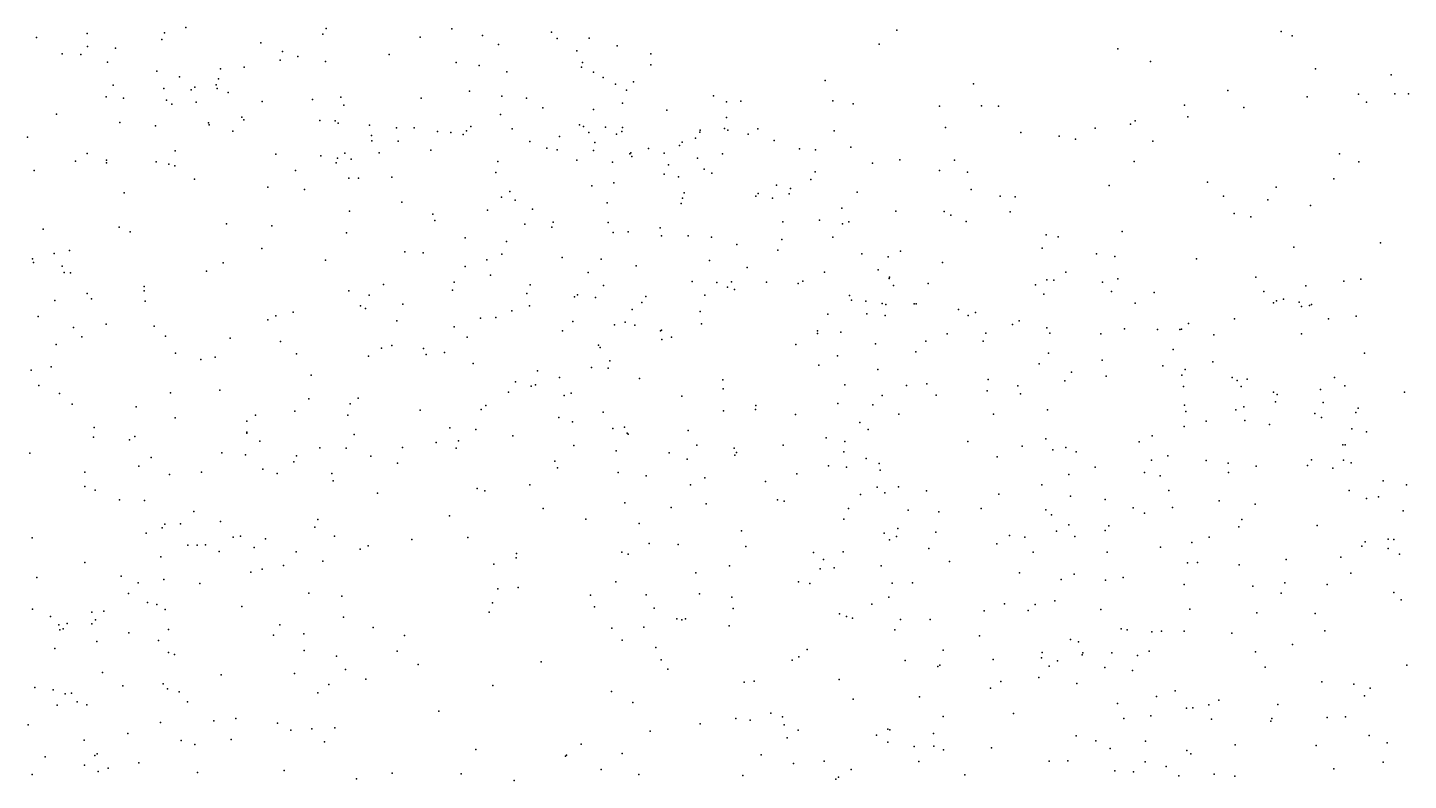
# Model space of a CAD drawing. Header units: metres. Extents: x -25 to 25, y -27.8 to 27.8.
# Drawn here: x -1.74 to -0.194, y 2.561 to 3.404 of the extents above; entities that cross this region are included whole.
import ezdxf

# ---------------------------------------------------------------- set-up
doc = ezdxf.new("R2010")
doc.units = ezdxf.units.M

msp = doc.modelspace()

# ---------------------------------------------------------------- linework, layer by layer
for p in [(-1.5623, 3.4044, 14.6429), (-1.4053, 3.4033, 15.6054), (-1.2647, 3.403, 27.2045), (-0.7667, 3.4014, -21.9542), (-0.3363, 3.3999, 1.9597), (-1.7294, 3.3934, 28.1119), (-1.6729, 3.3978, 13.9841), (-1.5892, 3.3912, 16.7708), (-1.5864, 3.3984, 14.5154), (-1.4786, 3.3874, 17.1277), (-1.4092, 3.3971, 14.8191), (-1.3003, 3.3937, 15.5696), (-1.2303, 3.3954, 15.476), (-1.2125, 3.3855, 15.0139), (-1.153, 3.3993, 26.8858), (-1.1468, 3.3923, 15.1957), (-1.1111, 3.3925, 26.1347), (-0.7865, 3.3859, -22.1679), (-0.3242, 3.3953, -3.3129), (-1.7009, 3.375, 15.6644), (-1.6799, 3.3743, 24.5389), (-1.6726, 3.3834, 25.1782), (-1.641, 3.3815, 17.5677), (-1.4543, 3.3776, 27.6367), (-1.4371, 3.3719, 14.7073), (-1.335, 3.3741, 27.3007), (-1.1249, 3.3783, 15.2864), (-1.0796, 3.3839, 25.5645), (-1.042, 3.375, 26.3199), (-0.5192, 3.3806, 27.8721), (-1.65, 3.3658, 16.5838), (-1.595, 3.3558, 27.8678), (-1.5237, 3.3583, 24.6406), (-1.4973, 3.3602, 14.5995), (-1.4568, 3.3678, -10.7109), (-1.406, 3.3666, 27.4985), (-1.2598, 3.3655, 24.9056), (-1.2342, 3.3619, 14.9112), (-1.2033, 3.355, 25.0022), (-1.1195, 3.3601, 27.1943), (-1.1183, 3.3654, 15.1198), (-1.1062, 3.3544, 25.9817), (-1.0418, 3.3628, 26.6211), (-0.4829, 3.3666, 23.4917), (-0.2981, 3.3581, -3.0816), (-1.6438, 3.3399, 13.8766), (-1.5696, 3.3492, 14.2903), (-1.5283, 3.3402, 14.4554), (-1.5258, 3.347, 6.9369), (-1.0953, 3.3484, 25.6878), (-1.0817, 3.3409, 25.4199), (-1.0614, 3.3435, 15.2014), (-0.8468, 3.3451, -20.7645), (-0.6809, 3.3415, 14.2111), (-0.2134, 3.3516, 16.2557), (-1.6514, 3.3267, 18.3421), (-1.6322, 3.3254, 15.7417), (-1.587, 3.3362, 13.9903), (-1.584, 3.3233, 17.98), (-1.5563, 3.3347, 14.1678), (-1.5522, 3.3376, 27.7551), (-1.5272, 3.3363, 15.7403), (-1.5151, 3.3319, 13.6151), (-1.4207, 3.3239, 16.7592), (-1.3888, 3.3264, 27.3598), (-1.2989, 3.3253, 14.7246), (-1.2451, 3.3331, 15.6421), (-1.2087, 3.3277, 17.1233), (-1.1812, 3.3253, 3.7336), (-1.0692, 3.3344, 15.3685), (-0.9718, 3.3279, -21.4673), (-0.3961, 3.3338, 23.9684), (-0.3073, 3.3267, 27.9372), (-0.2501, 3.3299, 1.6991), (-0.2093, 3.3302, 22.6749), (-0.1941, 3.3303, 16.4597), (-1.7073, 3.3074, 27.9659), (-1.578, 3.3186, 3.6902), (-1.551, 3.3208, 14.0791), (-1.4769, 3.3217, 17.4842), (-1.3857, 3.3177, 14.6077), (-1.2102, 3.3072, 16.7281), (-1.1629, 3.3144, 14.8591), (-1.1062, 3.3128, 25.8709), (-1.0736, 3.3196, 26.0888), (-1.0242, 3.3118, 26.1724), (-0.9574, 3.3214, 16.701), (-0.9412, 3.3221, 17.1293), (-0.8383, 3.3225, 14.1553), (-0.8155, 3.319, 16.6124), (-0.719, 3.3164, 27.7228), (-0.672, 3.3168, 16.499), (-0.653, 3.3165, 16.8777), (-0.4447, 3.3175, 24.3975), (-0.3783, 3.3151, 24.2511), (-0.241, 3.321, -3.7656), (-1.6363, 3.298, 16.3057), (-1.5962, 3.2944, 13.8127), (-1.5369, 3.2976, 16.4371), (-1.5364, 3.2957, 18.4527), (-1.4996, 3.3041, 13.9816), (-1.4974, 3.3013, 27.5659), (-1.4125, 3.3004, 14.2399), (-1.3951, 3.3001, 24.9224), (-1.3918, 3.2975, 14.3299), (-1.3569, 3.295, 14.4073), (-1.3265, 3.2922, 14.0711), (-1.3067, 3.2922, 14.2125), (-1.2436, 3.2936, 14.6405), (-1.122, 3.2954, 15.581), (-1.1175, 3.2936, 14.1079), (-1.0928, 3.2928, 25.7593), (-1.0736, 3.2925, 26.7639), (-0.9573, 3.3039, -20.9993), (-0.7121, 3.2926, 17.1764), (-0.5445, 3.2919, 2.5348), (-0.5052, 3.2962, 14.2878), (-0.4998, 3.3001, 16.8119), (-0.441, 3.3046, 16.3837), (-1.7395, 3.2816, 25.4603), (-1.51, 3.2886, 13.8646), (-1.3545, 3.2836, 27.2133), (-1.3541, 3.2775, 18.1408), (-1.3247, 3.2773, 16.5666), (-1.2809, 3.2881, 13.9838), (-1.2659, 3.2869, 14.356), (-1.252, 3.2848, 14.47), (-1.2484, 3.2887, 17.3799), (-1.1971, 3.291, 14.2267), (-1.1773, 3.2769, 26.9694), (-1.1441, 3.2826, 14.6431), (-1.1114, 3.2869, 14.3172), (-1.0804, 3.2852, 25.4919), (-1.0743, 3.2879, 17.2941), (-0.9921, 3.2807, 14.0816), (-0.987, 3.2872, 26.627), (-0.9869, 3.2895, 15.2378), (-0.9595, 3.2914, 26.4084), (-0.9558, 3.2895, 14.1219), (-0.9329, 3.285, 14.2081), (-0.9221, 3.2909, 24.6584), (-0.9041, 3.2778, 17.2869), (-0.8369, 3.2887, 16.3988), (-0.628, 3.287, 3.1906), (-0.585, 3.283, 17.0569), (-0.5665, 3.2794, 2.7145), (-0.4803, 3.2771, 2.1729), (-1.6728, 3.2634, 6.8167), (-1.5742, 3.2664, 24.6072), (-1.4616, 3.2628, 27.3875), (-1.4113, 3.2609, 17.7267), (-1.3845, 3.2638, 13.809), (-1.3461, 3.2641, 18.3432), (-1.2882, 3.2671, 13.8514), (-1.1585, 3.2695, 15.6604), (-1.1468, 3.2676, -22.5874), (-1.1062, 3.2666, 25.238), (-1.1047, 3.2756, 14.5025), (-1.0656, 3.2629, 14.5824), (-1.0645, 3.2642, 14.6732), (-1.0446, 3.269, 14.8339), (-1.0271, 3.2638, 14.4663), (-1.0098, 3.2725, 16.4558), (-1.0068, 3.2761, 13.947), (-0.9618, 3.2632, 15.0899), (-0.8756, 3.2685, 13.967), (-0.8578, 3.2677, 14.3066), (-0.8181, 3.2705, 14.162), (-0.2711, 3.2631, 22.891), (-1.686, 3.2549, 27.8483), (-1.6512, 3.2558, 13.6725), (-1.6511, 3.2531, 24.5559), (-1.5957, 3.2539, 18.5994), (-1.5814, 3.2514, 25.1681), (-1.5746, 3.2496, 7.262), (-1.3943, 3.2531, 3.7265), (-1.3925, 3.2581, 15.7949), (-1.3773, 3.257, -22.6906), (-1.2133, 3.2546, 13.8096), (-1.1247, 3.256, 26.9072), (-1.0848, 3.2538, 25.6369), (-1.0631, 3.2601, 26.0043), (-1.0222, 3.2508, 26.0807), (-0.9897, 3.2582, 14.9305), (-0.9822, 3.2458, 14.5994), (-0.7937, 3.2526, 3.6614), (-0.7632, 3.2562, 14.0683), (-0.7022, 3.256, -11.2218), (-0.5011, 3.2543, 16.1143), (-0.2494, 3.254, -2.7233), (-1.732, 3.2443, 24.5255), (-1.5528, 3.2348, 15.8463), (-1.4397, 3.2443, 24.7046), (-1.3799, 3.2358, 16.36), (-1.369, 3.2357, 13.7041), (-1.3319, 3.2369, 27.1383), (-1.2155, 3.2421, 16.4318), (-1.0834, 3.2307, 25.4121), (-1.0271, 3.2401, 13.7984), (-1.0111, 3.2374, 17.4397), (-0.9736, 3.2415, 26.1672), (-0.863, 3.2344, 16.1664), (-0.8581, 3.2428, 14.4275), (-0.719, 3.2445, 14.2126), (-0.6877, 3.2425, 24.6093), (-0.4189, 3.2313, 23.4274), (-0.2775, 3.235, 15.9269), (-1.6315, 3.2193, 27.6752), (-1.4707, 3.2257, 25.0526), (-1.4297, 3.2232, 27.251), (-1.209, 3.2147, 24.9958), (-1.1999, 3.221, 17.5176), (-1.1079, 3.2273, 13.7376), (-1.0045, 3.2193, 15.5298), (-0.9243, 3.2157, -11.1584), (-0.922, 3.2186, 15.4218), (-0.9014, 3.2281, 14.6254), (-0.887, 3.2181, 15.2743), (-0.8855, 3.2242, 15.1277), (-0.811, 3.22, 13.8231), (-0.6836, 3.223, 14.3282), (-0.6509, 3.2157, 14.0284), (-0.6341, 3.215, 14.1217), (-0.529, 3.2276, 17.2144), (-0.4012, 3.2156, 17.0727), (-0.3421, 3.2259, -3.221), (-1.3207, 3.2089, 15.8277), (-1.2249, 3.1999, 18.0011), (-1.1937, 3.2111, 15.7366), (-1.1746, 3.2012, 13.6667), (-1.0908, 3.2083, 25.3175), (-1.0079, 3.2075, 3.7382), (-1.0065, 3.2135, 13.7159), (-0.9057, 3.2134, 14.7949), (-0.8283, 3.2022, 14.5739), (-0.3513, 3.2117, -3.4323), (-0.3035, 3.2051, 24.1211), (-1.5168, 3.1847, 27.3889), (-1.3791, 3.1987, 24.7744), (-1.2859, 3.1956, 24.8791), (-1.2839, 3.1884, 24.929), (-1.1829, 3.1844, 18.3809), (-1.1513, 3.1865, 26.9532), (-1.0898, 3.1862, 15.7024), (-0.8942, 3.1869, 26.431), (-0.8532, 3.1888, 14.9782), (-0.8273, 3.1848, -21.7947), (-0.8202, 3.1868, 14.6693), (-0.7679, 3.1989, -20.9921), (-0.7136, 3.1983, 14.4253), (-0.7061, 3.1944, 3.5001), (-0.689, 3.1871, 13.8091), (-0.6398, 3.1982, 13.9214), (-0.389, 3.1964, 1.8298), (-0.3705, 3.1925, -20.7051), (-1.7222, 3.1787, 15.8693), (-1.6369, 3.1811, 15.8781), (-1.6249, 3.1758, 13.5731), (-1.4663, 3.1825, 18.6561), (-1.3827, 3.1745, 27.1838), (-1.2496, 3.1688, 17.8191), (-1.1528, 3.1811, 18.1487), (-1.0842, 3.1748, 25.7394), (-1.0672, 3.1756, 26.8751), (-1.0317, 3.1803, 13.6345), (-1.03, 3.1713, 25.9689), (-1.0001, 3.1711, 26.7904), (-0.9741, 3.1696, 16.0419), (-0.8382, 3.1698, 13.6582), (-0.5996, 3.1724, 14.2955), (-0.5862, 3.17, 13.988), (-0.5144, 3.176, 27.8019), (-1.6925, 3.1548, 26.0306), (-1.4773, 3.1572, 27.2791), (-1.3172, 3.1532, 27.1308), (-1.2034, 3.1647, 16.1511), (-0.9458, 3.1614, 13.5995), (-0.8998, 3.1553, 26.5774), (-0.8954, 3.1672, 27.5258), (-0.7625, 3.1541, 15.9399), (-0.6038, 3.1575, 13.856), (-0.3223, 3.1585, 24.3566), (-0.2252, 3.1634, -11.377), (-1.7341, 3.1454, 13.5099), (-1.7331, 3.1413, 18.8246), (-1.7096, 3.1514, 27.7432), (-1.5206, 3.141, 15.9176), (-1.4062, 3.144, 13.5439), (-1.2967, 3.152, 13.5612), (-1.2256, 3.1443, 3.7479), (-1.2088, 3.1505, 15.8052), (-1.1412, 3.1468, 13.5482), (-1.0975, 3.1452, 13.9687), (-1.0583, 3.1375, 25.8781), (-0.9765, 3.1436, 15.6351), (-0.8059, 3.1511, 15.1817), (-0.7763, 3.1476, 17.4986), (-0.7154, 3.1414, 27.6741), (-0.5432, 3.1511, 14.0826), (-0.5228, 3.1481, -11.2721), (-0.4312, 3.1456, 15.8555), (-1.701, 3.1371, 24.5392), (-1.6985, 3.1302, 25.4827), (-1.6916, 3.1299, 15.9163), (-1.5394, 3.1317, 26.2841), (-1.2498, 3.1368, 24.937), (-1.2213, 3.1272, 13.5099), (-1.112, 3.1302, 24.862), (-0.9342, 3.1358, -22.3831), (-0.8477, 3.1305, 24.7457), (-0.7875, 3.1333, 15.0783), (-0.7753, 3.1234, 14.8991), (-0.7748, 3.1249, 14.8141), (-0.5986, 3.122, 2.9182), (-0.5774, 3.1305, 17.4193), (-0.5193, 3.1232, 14.2516), (-0.3649, 3.1249, 17.2233), (-0.2474, 3.1227, 17.0841), (-1.673, 3.1068, 27.569), (-1.6092, 3.1096, 13.4806), (-1.6091, 3.1143, 27.4516), (-1.3798, 3.1098, 15.9195), (-1.3412, 3.1168, 16.0071), (-1.264, 3.1104, 26.6304), (-1.2622, 3.1193, 13.7755), (-1.1809, 3.1068, 15.9594), (-1.177, 3.1162, 27.0204), (-1.0951, 3.1157, 12.9771), (-0.9958, 3.12, 13.4768), (-0.968, 3.1188, 26.0391), (-0.956, 3.1139, 13.1741), (-0.9516, 3.1197, 12.8892), (-0.9485, 3.1113, 13.3385), (-0.9124, 3.1193, 13.4897), (-0.8772, 3.1178, 12.9342), (-0.8718, 3.1204, 13.0982), (-0.7704, 3.1156, 14.9867), (-0.7317, 3.118, 13.582), (-0.6115, 3.1165, 15.839), (-0.5908, 3.1215, 2.5453), (-0.5364, 3.1194, 2.2591), (-0.5265, 3.1088, 13.851), (-0.4787, 3.1076, 14.0384), (-0.3559, 3.109, -3.5688), (-0.3087, 3.1153, -2.8737), (-0.2662, 3.1204, 23.9975), (-1.709, 3.0988, 13.491), (-1.6681, 3.1007, 6.7089), (-1.6078, 3.0981, 24.5951), (-1.3668, 3.0927, 24.7984), (-1.3571, 3.1047, 13.4674), (-1.3194, 3.0946, 13.6287), (-1.1779, 3.0927, 12.9273), (-1.1275, 3.1028, 12.8355), (-1.1239, 3.105, 13.3857), (-1.1038, 3.1022, 13.1774), (-1.0521, 3.0965, 15.7559), (-1.0476, 3.1032, 13.3345), (-0.9816, 3.1049, 17.6213), (-0.8197, 3.1043, 15.4509), (-0.8175, 3.0991, 13.1917), (-0.8014, 3.0981, 13.4038), (-0.7831, 3.0954, 12.9199), (-0.779, 3.0943, 13.32), (-0.7471, 3.0949, 13.1329), (-0.7449, 3.0951, 13.4745), (-0.602, 3.106, 14.4954), (-0.4998, 3.0959, 14.3325), (-0.3452, 3.0962, 14.514), (-0.3417, 3.0985, -3.0358), (-0.3339, 3.1002, 23.4686), (-0.3165, 3.0968, 23.6358), (-0.3138, 3.0921, 1.6069), (-0.3047, 3.0932, -2.535), (-0.3025, 3.0945, -3.7711), (-1.7276, 3.0809, 27.6897), (-1.4706, 3.0771, 18.7828), (-1.4618, 3.0817, 13.3968), (-1.4424, 3.0857, 26.4209), (-1.3612, 3.0899, 27.1994), (-1.3262, 3.0759, 13.3522), (-1.2326, 3.0792, 15.8794), (-1.2156, 3.0797, 12.8159), (-1.1976, 3.0871, 13.3073), (-1.0629, 3.0888, 12.7107), (-0.9869, 3.0866, 26.8532), (-0.844, 3.0834, 12.7272), (-0.8002, 3.0838, -22.0385), (-0.7797, 3.0819, 12.7902), (-0.6975, 3.0886, 13.3699), (-0.6867, 3.082, 12.9615), (-0.6786, 3.0853, 13.223), (-0.6298, 3.076, 13.1348), (-0.3886, 3.0782, -3.1898), (-0.2836, 3.0784, 23.2948), (-0.2526, 3.0811, 24.2394), (-1.688, 3.0686, 13.4368), (-1.6517, 3.0723, 15.9459), (-1.598, 3.0702, 25.3385), (-1.2621, 3.0692, 13.2251), (-1.141, 3.0648, 25.1278), (-1.1294, 3.0753, 12.64), (-1.0825, 3.0715, 25.6563), (-1.0708, 3.0746, 17.7939), (-1.0597, 3.071, 25.8226), (-1.0312, 3.0648, 27.2205), (-1.03, 3.0657, 18.1552), (-0.9852, 3.0726, 15.706), (-0.8556, 3.065, 26.5674), (-0.8556, 3.0617, -21.3615), (-0.8294, 3.0632, 12.6312), (-0.7104, 3.0616, 14.874), (-0.6669, 3.0622, 14.7172), (-0.6371, 3.0718, 3.3304), (-0.5986, 3.0683, 13.2554), (-0.5953, 3.0624, 13.0578), (-0.5385, 3.0616, 13.4752), (-0.512, 3.067, 13.6145), (-0.4748, 3.0662, 13.6922), (-0.45, 3.0663, 14.266), (-0.4479, 3.0666, 13.8212), (-0.4401, 3.073, 13.9198), (-0.4119, 3.0602, -3.372), (-0.3138, 3.0614, -2.384), (-1.7074, 3.0495, 15.7632), (-1.6789, 3.0581, 27.4972), (-1.5853, 3.059, 6.9613), (-1.5129, 3.0565, 3.7818), (-1.4566, 3.0529, 24.7086), (-1.3435, 3.0455, 12.8964), (-1.3318, 3.0483, 15.8406), (-1.2963, 3.0449, 15.9273), (-1.2477, 3.0579, 12.7116), (-1.1007, 3.0486, 26.9883), (-1.0985, 3.0462, 18.5195), (-1.0296, 3.0553, 26.9248), (-1.0187, 3.0579, 12.5661), (-0.8797, 3.0494, 26.1618), (-0.7905, 3.0503, 15.6808), (-0.7341, 3.0531, 15.259), (-0.6699, 3.0532, 12.765), (-1.5741, 3.0399, 13.3665), (-1.5457, 3.0327, 15.9692), (-1.5297, 3.0354, 24.6559), (-1.4386, 3.0392, 13.3145), (-1.3579, 3.0364, 13.1191), (-1.2934, 3.0382, 27.1543), (-1.2729, 3.0404, 12.6329), (-1.088, 3.0313, 25.5554), (-0.8331, 3.0369, 12.5475), (-0.7452, 3.0415, 12.6214), (-0.5968, 3.0397, 2.676), (-0.5367, 3.0321, 14.5324), (-0.4573, 3.0441, 13.502), (-0.4129, 3.0302, 13.6324), (-0.2434, 3.0399, 17.3485), (-1.7356, 3.0208, 27.6087), (-1.7131, 3.0245, 25.8819), (-1.4223, 3.0151, 15.9635), (-1.2409, 3.0281, 24.9635), (-1.1688, 3.0199, 12.2736), (-1.1084, 3.0236, 3.7641), (-1.0899, 3.0232, 26.9064), (-0.8541, 3.0263, 26.6453), (-0.7878, 3.0216, 17.681), (-0.6075, 3.028, 24.7256), (-0.571, 3.0185, 15.5992), (-0.5324, 3.0141, 12.8587), (-0.4689, 3.0256, 14.4351), (-0.4476, 3.0151, 17.5253), (-0.4438, 3.0215, 13.1326), (-1.7271, 3.0035, 15.9586), (-1.5245, 2.9984, 13.2987), (-1.1933, 3.0078, 25.0419), (-1.176, 3.0027, 24.9887), (-1.171, 3.0043, 12.0735), (-1.1441, 3.0124, 12.4551), (-1.0547, 3.0115, 12.4186), (-0.9615, 3.0098, 12.4188), (-0.9612, 2.9999, 18.2809), (-0.825, 3.0042, 26.3532), (-0.7557, 3.0037, 14.1136), (-0.7331, 3.0056, 12.5364), (-0.6643, 3.0104, 14.9581), (-0.6312, 3.0031, 14.7863), (-0.5786, 3.0087, 12.7343), (-0.4458, 3.0025, 13.0012), (-0.3913, 3.0126, 13.3292), (-0.3857, 3.0091, 14.193), (-0.3811, 3.0026, 13.2164), (-0.3745, 3.0106, 13.5029), (-0.2925, 2.9992, -3.9571), (-0.2768, 3.0124, 14.6414), (-0.2651, 3.0031, 24.3839), (-1.7037, 2.9945, 13.3741), (-1.6898, 2.9828, 25.6346), (-1.5794, 2.9955, 27.3451), (-1.4247, 2.9886, 12.9866), (-1.3784, 2.9831, 27.2046), (-1.3697, 2.9895, 13.2645), (-1.2011, 2.996, 15.9047), (-1.1391, 2.9926, -22.6508), (-1.1313, 2.9951, 15.6688), (-1.0071, 2.9916, 25.8594), (-0.8327, 2.9836, 26.2495), (-0.7829, 2.9926, 12.4694), (-0.7227, 2.9928, 15.3782), (-0.6655, 2.9975, 15.056), (-0.6283, 2.9941, 12.6229), (-0.345, 2.9962, 13.9255), (-0.3428, 2.9853, 13.8032), (-0.3409, 2.9935, 13.6757), (-0.2895, 2.9846, 10.7438), (-0.1984, 2.9961, 10.4615), (-1.6181, 2.9798, 24.5987), (-1.5745, 2.9675, -10.7224), (-1.4843, 2.9704, 13.1758), (-1.4406, 2.975, 12.84), (-1.3811, 2.9705, 24.7894), (-1.3001, 2.9761, 12.4879), (-1.2319, 2.9767, 18.7339), (-1.2265, 2.9814, 12.4734), (-1.1449, 2.9678, 27.0641), (-1.0955, 2.9737, 25.3452), (-0.9608, 2.9751, 24.9051), (-0.9249, 2.9768, 12.2005), (-0.9245, 2.9813, 15.7162), (-0.88, 2.971, 12.3711), (-0.7934, 2.9821, 3.7059), (-0.7645, 2.9716, 24.8208), (-0.6584, 2.9717, 15.2072), (-0.5979, 2.9764, -21.1294), (-0.4446, 2.9815, 27.7057), (-0.443, 2.9746, -3.6063), (-0.3872, 2.9762, -2.9106), (-0.3783, 2.9797, 14.2943), (-0.2988, 2.9724, 13.2502), (-0.2913, 2.9678, -11.2804), (-0.253, 2.9735, 27.7784), (-0.2502, 2.9783, -20.5994), (-1.665, 2.9567, 26.0275), (-1.4942, 2.9637, -22.7614), (-1.267, 2.9561, 12.4109), (-1.238, 2.9544, 27.1406), (-1.1296, 2.9629, 25.1774), (-1.0845, 2.9553, 11.9025), (-1.0713, 2.9571, 25.6524), (-1.0001, 2.9532, 12.3337), (-0.8079, 2.962, 15.6004), (-0.7986, 2.9543, 12.3885), (-0.4451, 2.9577, 14.5159), (-0.4203, 2.9637, 12.8816), (-0.3773, 2.9646, -2.6291), (-0.3497, 2.9599, 13.0588), (-0.2574, 2.9552, 10.9685), (-1.6659, 2.9458, 13.3149), (-1.6254, 2.9429, 25.4863), (-1.6195, 2.9466, 27.4095), (-1.494, 2.9514, 18.9278), (-1.494, 2.9503, 25.2816), (-1.4796, 2.9411, 27.2678), (-1.3739, 2.9486, 13.0629), (-1.2821, 2.9398, 12.6354), (-1.2572, 2.9418, 11.9445), (-1.1964, 2.9471, 13.667), (-1.128, 2.9364, 12.7017), (-1.0683, 2.9502, 27.0121), (-1.0672, 2.9492, 15.8496), (-0.9904, 2.9368, 15.5491), (-0.8939, 2.9368, 11.7929), (-0.8459, 2.945, 12.0172), (-0.8249, 2.9409, 26.6396), (-0.687, 2.941, 12.4301), (-0.5997, 2.9439, 15.459), (-0.4954, 2.9405, 12.6953), (-0.4807, 2.9474, -20.942), (-0.2673, 2.9372, 13.8505), (-0.2649, 2.937, 13.1643), (-0.2409, 2.9516, 13.5478), (-1.7372, 2.9278, 27.6279), (-1.6012, 2.923, 6.8293), (-1.5223, 2.9282, 13.0573), (-1.4956, 2.9259, 12.7852), (-1.4387, 2.9248, 3.8365), (-1.4126, 2.9338, -10.8843), (-1.3831, 2.9334, 12.3593), (-1.3555, 2.9243, 12.8922), (-1.3198, 2.9342, 24.8526), (-1.2598, 2.9333, 13.5066), (-1.0809, 2.9304, 13.8144), (-1.0215, 2.9282, 11.6785), (-1.0012, 2.921, 26.9586), (-0.9488, 2.9334, 27.1897), (-0.948, 2.9255, 12.5492), (-0.9462, 2.9287, 26.8925), (-0.8258, 2.9295, -22.3248), (-0.801, 2.922, 27.4211), (-0.6544, 2.9236, 15.3096), (-0.6263, 2.9357, 12.4974), (-0.5919, 2.9317, 2.3934), (-0.5774, 2.9342, 17.6903), (-0.566, 2.9292, 12.5666), (-0.4634, 2.925, 1.8271), (-1.6754, 2.9064, 19.1468), (-1.615, 2.9131, 6.5236), (-1.5448, 2.9064, 12.9485), (-1.4761, 2.9101, 24.6992), (-1.4414, 2.9181, 15.6274), (-1.3256, 2.9166, 18.8512), (-1.1496, 2.9187, 12.2988), (-1.1464, 2.9116, 15.9163), (-1.0787, 2.9063, 25.5468), (-0.843, 2.9137, 15.6874), (-0.8229, 2.9121, 15.4756), (-0.7863, 2.9162, 26.3634), (-0.7854, 2.9089, -21.5767), (-0.5445, 2.9121, 14.7866), (-0.4894, 2.9062, 14.3985), (-0.4815, 2.9201, -3.2937), (-0.4206, 2.9198, 24.7014), (-0.3959, 2.9168, 12.804), (-0.3956, 2.9063, -2.3225), (-0.3645, 2.9134, 14.4269), (-0.3069, 2.9139, 14.2397), (-0.3026, 2.9205, -2.1067), (-0.2786, 2.9111, 14.1105), (-0.2666, 2.92, -4.1417), (-0.2581, 2.917, 13.9732), (-1.6754, 2.8905, 27.4605), (-1.5808, 2.9038, 26.1923), (-1.4603, 2.905, 12.5784), (-1.399, 2.9052, 12.462), (-1.3977, 2.8968, 26.4593), (-1.1775, 2.8924, 12.9078), (-1.0473, 2.9026, 25.7227), (-0.9977, 2.8922, 18.5496), (-0.9814, 2.9004, 25.8474), (-0.9138, 2.8962, 25.9538), (-0.8786, 2.9048, 26.0313), (-0.7887, 2.8899, 12.2997), (-0.7646, 2.8903, -21.8518), (-0.6042, 2.8923, 15.2301), (-0.574, 2.9039, 14.9599), (-0.4718, 2.9026, 15.3409), (-0.2224, 2.8967, 13.1035), (-0.1962, 2.8923, 13.7849), (-1.6638, 2.8865, 24.576), (-1.6368, 2.8757, 13.1278), (-1.6088, 2.8749, 13.1829), (-1.3479, 2.8829, 12.3538), (-1.2362, 2.8882, 12.2946), (-1.2279, 2.8858, 15.9572), (-0.9002, 2.8755, 12.2218), (-0.8072, 2.8814, 26.1882), (-0.7801, 2.8836, 26.5203), (-0.7333, 2.8857, -11.1314), (-0.6525, 2.8818, 12.3685), (-0.5722, 2.8797, 15.0621), (-0.5334, 2.8758, 14.8656), (-0.4623, 2.8861, 12.6191), (-0.2602, 2.8859, 12.9943), (-0.2411, 2.8772, 15.1043), (-0.2276, 2.8788, 14.8422), (-1.5533, 2.8626, 12.6993), (-1.1623, 2.8658, 25.0766), (-1.0712, 2.8723, 12.2093), (-1.0193, 2.8671, 3.7896), (-0.98, 2.8711, 15.8239), (-0.8928, 2.874, 15.7627), (-0.8208, 2.8657, 17.8411), (-0.7541, 2.8639, 11.5524), (-0.7196, 2.8622, 15.5444), (-0.6721, 2.8657, 15.3374), (-0.5997, 2.8645, 3.5039), (-0.5022, 2.8666, 12.5126), (-0.4895, 2.8608, 14.7418), (-0.4582, 2.8671, -3.8439), (-0.4059, 2.8744, 10.8314), (-0.3657, 2.8709, 12.7386), (-0.1998, 2.8633, -4.562), (-1.589, 2.8442, 12.8083), (-1.586, 2.8484, 24.6294), (-1.5685, 2.8487, 19.5544), (-1.5235, 2.8515, 13.0029), (-1.4179, 2.8448, 24.754), (-1.4147, 2.8536, 27.2627), (-1.2672, 2.8576, 24.9053), (-1.1148, 2.854, 25.2121), (-1.0552, 2.8489, 25.6441), (-0.8261, 2.8539, 11.3839), (-0.5937, 2.8587, -21.4578), (-0.5741, 2.8477, 12.3802), (-0.5295, 2.8466, 3.1673), (-0.3838, 2.8453, -4.0242), (-0.3806, 2.8537, 14.5433), (-0.2963, 2.8467, 14.3683), (-1.7344, 2.8332, 5.6332), (-1.6069, 2.8382, 12.952), (-1.5096, 2.8339, 27.345), (-1.5014, 2.8349, 12.7751), (-1.4732, 2.832, 26.337), (-1.3959, 2.8349, 15.5053), (-1.3096, 2.831, 27.2253), (-1.2467, 2.8334, -22.8081), (-0.9405, 2.841, 26.995), (-0.7809, 2.8382, 26.6344), (-0.7749, 2.8309, 13.9924), (-0.7672, 2.8347, 26.2787), (-0.7655, 2.8435, 15.6421), (-0.7229, 2.8395, 12.4467), (-0.6406, 2.8355, 12.2977), (-0.6232, 2.8337, 15.3638), (-0.5878, 2.8406, 27.5204), (-0.5675, 2.8344, 2.2637), (-0.5336, 2.8413, -3.5314), (-0.4172, 2.8338, 12.5611), (-0.2424, 2.8284, 12.8362), (-0.2168, 2.8317, 17.7384), (-0.2104, 2.831, 27.7015), (-1.56, 2.825, 16.0084), (-1.5496, 2.825, 12.5587), (-1.5404, 2.8253, 12.1121), (-1.5251, 2.8179, 12.6021), (-1.486, 2.8223, 24.6963), (-1.4388, 2.8175, 19.0339), (-1.3672, 2.8204, 12.2708), (-1.3584, 2.8242, 24.8131), (-1.1922, 2.8154, 18.814), (-1.0744, 2.8169, 25.4975), (-1.0672, 2.8148, 12.1461), (-1.0439, 2.8267, 15.8734), (-1.0114, 2.8257, 11.3837), (-0.9358, 2.8234, 12.7053), (-0.8599, 2.8166, 18.1137), (-0.8266, 2.8175, 15.3128), (-0.7308, 2.8212, 24.9028), (-0.6547, 2.8264, 11.893), (-0.614, 2.817, 11.2911), (-0.5312, 2.8169, -3.7086), (-0.4717, 2.8227, -2.9774), (-0.4366, 2.8277, 14.5517), (-0.2463, 2.8237, 24.4877), (-0.2168, 2.8211, -1.9461), (-0.2042, 2.8146, 11.0628), (-1.6756, 2.8055, 13.0964), (-1.5905, 2.8117, 15.4252), (-1.4771, 2.7978, 12.3658), (-1.4532, 2.8019, 16.0069), (-1.4091, 2.807, 25.2953), (-1.2176, 2.8037, 25.1461), (-1.1927, 2.8106, 26.6431), (-0.9541, 2.8015, -22.6746), (-0.8526, 2.7982, 26.8321), (-0.8489, 2.8088, 3.7811), (-0.8366, 2.7993, 27.1028), (-0.7842, 2.8015, 26.1638), (-0.7077, 2.8067, -22.1057), (-0.4413, 2.8052, -2.7624), (-0.4302, 2.8055, -21.2518), (-0.3835, 2.8027, 27.578), (-0.3309, 2.8086, 14.4851), (-0.2698, 2.8115, 12.7496), (-1.7291, 2.7886, 27.7788), (-1.6347, 2.7901, 3.9449), (-1.6158, 2.7828, 25.9918), (-1.587, 2.7863, 19.8229), (-1.5468, 2.782, 12.4359), (-1.4895, 2.7945, 11.923), (-1.0813, 2.7836, 13.0055), (-0.9917, 2.7939, 26.8279), (-0.8768, 2.7837, 11.2458), (-0.8641, 2.7819, 18.3003), (-0.7717, 2.7824, 27.2462), (-0.749, 2.7826, 26.5788), (-0.6294, 2.794, 14.1339), (-0.5826, 2.7864, 15.2972), (-0.5681, 2.7925, -3.3828), (-0.533, 2.7856, 15.0464), (-0.5134, 2.7887, 14.9303), (-0.3322, 2.7828, -4.2719), (-0.2584, 2.7935, 14.3042), (-1.6267, 2.7706, 12.6616), (-1.4247, 2.7711, 11.7565), (-1.3879, 2.7676, 27.2779), (-1.2134, 2.7758, 24.9875), (-1.1906, 2.7774, 12.1286), (-1.1096, 2.7689, 13.414), (-1.0473, 2.7691, 25.6164), (-0.9876, 2.7702, 13.7161), (-0.9512, 2.7665, 12.0977), (-0.7757, 2.7665, 15.6749), (-0.4449, 2.7807, 24.7695), (-0.3682, 2.7788, -2.1476), (-0.3363, 2.771, 1.5632), (-0.2849, 2.7808, 12.6526), (-0.2105, 2.772, -4.8067), (-1.7342, 2.7531, 28.3758), (-1.6542, 2.7509, 13.0192), (-1.6052, 2.7607, 12.8714), (-1.595, 2.7583, 6.5943), (-1.5857, 2.7529, 5.784), (-1.4996, 2.7562, 25.4421), (-1.2193, 2.7602, 15.9687), (-1.105, 2.7557, 25.2208), (-1.0383, 2.7544, 13.5687), (-0.9499, 2.7539, 25.8092), (-0.7947, 2.7589, 11.1172), (-0.669, 2.7513, 12.157), (-0.6461, 2.7591, 27.3542), (-0.6195, 2.7516, 11.5264), (-0.612, 2.7582, 10.9201), (-0.5899, 2.7625, 12.2343), (-0.5382, 2.7527, 15.1916), (-0.4387, 2.7532, 11.201), (-0.2021, 2.7636, 14.1962), (-1.7139, 2.7449, 27.8495), (-1.7047, 2.7355, 27.6439), (-1.6954, 2.7371, 12.9922), (-1.6677, 2.7366, 12.7382), (-1.6675, 2.7497, 12.826), (-1.6637, 2.7412, 27.5139), (-1.4573, 2.7356, 12.2518), (-1.3859, 2.7441, 12.1863), (-1.2229, 2.7497, 15.3741), (-1.0127, 2.7425, 15.304), (-1.0071, 2.7412, 15.865), (-1.0032, 2.7425, 25.712), (-0.8308, 2.748, 26.0274), (-0.823, 2.7449, 26.7722), (-0.8161, 2.7432, 12.0987), (-0.7626, 2.7415, 26.6551), (-0.7293, 2.7414, -14.0785), (-0.3636, 2.7489, 14.6133), (-0.2986, 2.7484, 10.4), (-1.7036, 2.73, 28.2229), (-1.6998, 2.7313, 28.0452), (-1.6262, 2.7268, 15.9989), (-1.5818, 2.7302, 6.4253), (-1.4643, 2.7241, 19.7467), (-1.4304, 2.7255, 24.7406), (-1.3529, 2.7326, 16.0005), (-1.3175, 2.7237, 12.1081), (-1.0857, 2.7317, 12.0572), (-1.0498, 2.7331, 27.0746), (-0.9544, 2.7343, 12.8698), (-0.7689, 2.73, 15.1776), (-0.674, 2.7233, 3.7338), (-0.5154, 2.7311, 2.9226), (-0.5087, 2.7299, 1.9848), (-0.4811, 2.7278, -4.0577), (-0.4704, 2.7287, 12.301), (-0.445, 2.7287, 10.6157), (-0.3917, 2.7261, 14.6928), (-0.2875, 2.7288, 14.4657), (-1.7092, 2.709, 27.755), (-1.6621, 2.7171, 15.256), (-1.5931, 2.718, 11.8333), (-1.5819, 2.7048, 27.4492), (-1.4298, 2.7069, 27.3365), (-1.3259, 2.7062, 26.4726), (-1.074, 2.7184, 25.3755), (-1.0365, 2.7101, 25.0899), (-0.8671, 2.7079, 15.7784), (-0.7146, 2.7073, 26.3374), (-0.604, 2.7045, -3.205), (-0.5723, 2.719, 15.3687), (-0.5634, 2.7165, 10.7719), (-0.4843, 2.7062, 11.9997), (-0.3652, 2.7054, 12.3864), (-0.3239, 2.7136, 12.4595), (-1.5752, 2.7023, -10.7298), (-1.3939, 2.7005, 19.5557), (-1.3022, 2.6911, 24.8618), (-1.1647, 2.6941, 11.2513), (-1.0304, 2.6963, 13.1533), (-0.8838, 2.6959, 26.8971), (-0.8764, 2.6996, 12.0337), (-0.7573, 2.6956, -22.5148), (-0.7186, 2.6904, 15.6441), (-0.659, 2.6968, 17.9113), (-0.6048, 2.6986, 15.0828), (-0.5963, 2.6895, 12.1457), (-0.5867, 2.6952, 14.2655), (-0.5592, 2.7019, -3.9252), (-0.5583, 2.7042, 12.4514), (-0.526, 2.7041, 11.3709), (-0.4973, 2.7012, 15.0268), (-0.1959, 2.6906, 14.2946), (-1.6557, 2.6824, 12.4949), (-1.5229, 2.6798, 16.0063), (-1.4408, 2.681, 12.1663), (-1.3838, 2.6857, 19.2487), (-1.361, 2.6748, 24.8038), (-1.023, 2.686, 12.0103), (-0.8312, 2.6744, 26.8234), (-0.7207, 2.6888, 26.5334), (-0.6077, 2.6767, 27.2027), (-0.5338, 2.6879, 15.2762), (-0.5028, 2.6843, -2.8698), (-0.3544, 2.6882, 17.8632), (-1.7315, 2.6654, 12.802), (-1.711, 2.663, 24.5789), (-1.6973, 2.6582, 15.9826), (-1.6902, 2.6592, 27.9009), (-1.6331, 2.6673, 24.6129), (-1.5879, 2.6695, 12.3335), (-1.5828, 2.6641, 25.7732), (-1.57, 2.6605, -22.9703), (-1.4146, 2.6594, 26.3394), (-1.4025, 2.6689, 3.899), (-1.219, 2.6676, 15.9702), (-1.0861, 2.6608, 25.2624), (-0.9376, 2.6714, 25.7771), (-0.9263, 2.6727, 11.084), (-0.6617, 2.6645, 14.0003), (-0.6501, 2.6721, -3.6094), (-0.565, 2.6699, 2.3349), (-0.4551, 2.6616, -2.4205), (-0.291, 2.6718, 24.5724), (-0.255, 2.6691, -4.9529), (-0.2369, 2.6646, 12.5076), (-1.7064, 2.6455, 28.3659), (-1.6842, 2.6494, 5.5105), (-1.6733, 2.6459, 28.1239), (-1.5604, 2.6495, 6.269), (-1.0623, 2.6485, 15.9075), (-0.8155, 2.6523, 15.7405), (-0.7411, 2.655, 12.7348), (-0.5198, 2.6474, 12.1593), (-0.4762, 2.6554, 14.6533), (-0.4352, 2.6427, 12.2708), (-0.4176, 2.646, 27.3589), (-0.4064, 2.6511, 1.6781), (-0.3402, 2.6465, 14.6494), (-0.2433, 2.656, 24.4196), (-1.5311, 2.6281, 5.9607), (-1.5065, 2.6307, 24.6907), (-1.2794, 2.6388, 12.0168), (-0.9469, 2.6307, 26.7867), (-0.9307, 2.6289, 11.9653), (-0.9075, 2.6368, 13.5281), (-0.8946, 2.6327, 18.4917), (-0.7147, 2.633, 26.1994), (-0.6361, 2.6364, 15.5338), (-0.5125, 2.6307, 24.8202), (-0.4822, 2.6337, 3.6547), (-0.4425, 2.6422, 14.8663), (-0.4144, 2.6299, 14.8181), (-0.3482, 2.6276, 11.2927), (-0.3469, 2.6307, -4.7251), (-0.285, 2.6317, 12.372), (-0.2643, 2.6325, 14.476), (-1.739, 2.6235, 12.6765), (-1.6273, 2.6138, 20.0656), (-1.5907, 2.6261, 3.9819), (-1.4598, 2.6254, 15.2445), (-1.445, 2.6177, 27.3871), (-1.4213, 2.619, 24.7494), (-1.3957, 2.6202, 11.3406), (-1.0429, 2.6167, 11.9533), (-0.9869, 2.6248, 27.0431), (-0.8927, 2.6238, 3.8443), (-0.8769, 2.6176, 15.797), (-0.7895, 2.6119, 26.0115), (-0.7767, 2.6189, 13.7151), (-0.7744, 2.618, 11.9912), (-0.7256, 2.6139, 26.958), (-1.6762, 2.6065, 27.694), (-1.5676, 2.606, 12.2333), (-1.5525, 2.6016, 5.7435), (-1.5117, 2.6071, 12.166), (-1.4074, 2.6047, 12.0767), (-1.1199, 2.6019, 25.1689), (-0.8895, 2.6089, 25.822), (-0.7769, 2.6042, 26.7417), (-0.7471, 2.5995, -14.3631), (-0.7254, 2.5998, 24.9593), (-0.6607, 2.5977, 14.9688), (-0.5661, 2.6113, 12.0953), (-0.544, 2.6056, 2.5494), (-0.5278, 2.597, 15.3102), (-0.4885, 2.6055, 15.1), (-0.3878, 2.6012, 12.0813), (-0.2974, 2.6005, 14.5745), (-0.238, 2.6115, 17.9428), (-0.2177, 2.6035, -21.148), (-1.72, 2.5878, 12.5082), (-1.6643, 2.5892, 28.2067), (-1.6616, 2.5911, 27.9915), (-1.6149, 2.581, 6.6009), (-1.2378, 2.5961, 15.2286), (-1.1373, 2.5884, 25.0758), (-1.1364, 2.5895, 11.9394), (-1.074, 2.5916, 27.1282), (-0.9183, 2.59, 26.9639), (-0.848, 2.583, 11.9434), (-0.7422, 2.5825, 10.8834), (-0.7145, 2.5955, 15.6477), (-0.5963, 2.5831, -3.0134), (-0.5752, 2.5832, 15.4501), (-0.4886, 2.5821, 1.9115), (-0.442, 2.5949, 11.8172), (-0.4377, 2.5912, 3.1338), (-0.2224, 2.5818, -21.3992), (-1.7344, 2.5681, 15.9417), (-1.6759, 2.5786, 12.3824), (-1.6607, 2.5713, 27.8336), (-1.6492, 2.5751, 15.1232), (-1.5494, 2.5703, 11.3862), (-1.4523, 2.5726, 15.9814), (-1.3314, 2.5696, 24.8327), (-1.2544, 2.5686, 27.2568), (-1.0975, 2.5736, 11.097), (-1.0553, 2.5681, 25.3931), (-0.939, 2.5667, 25.0625), (-0.8824, 2.5803, 13.3491), (-0.8179, 2.5736, 25.9397), (-0.6907, 2.5677, 26.2555), (-0.5226, 2.572, 2.1113), (-0.5016, 2.5709, -4.3099), (-0.4652, 2.5771, 2.9612), (-0.4511, 2.5664, 12.1298), (-0.4115, 2.5684, 11.4671), (-0.3884, 2.5662, 10.4828), (-0.2777, 2.5742, 12.2954), (-1.3713, 2.563, 25.4049), (-1.1951, 2.5614, 24.9887), (-0.8348, 2.5627, 26.8561), (-0.8319, 2.565, 18.2419)]:
    msp.add_point(p)

doc.saveas('drawing.dxf')
